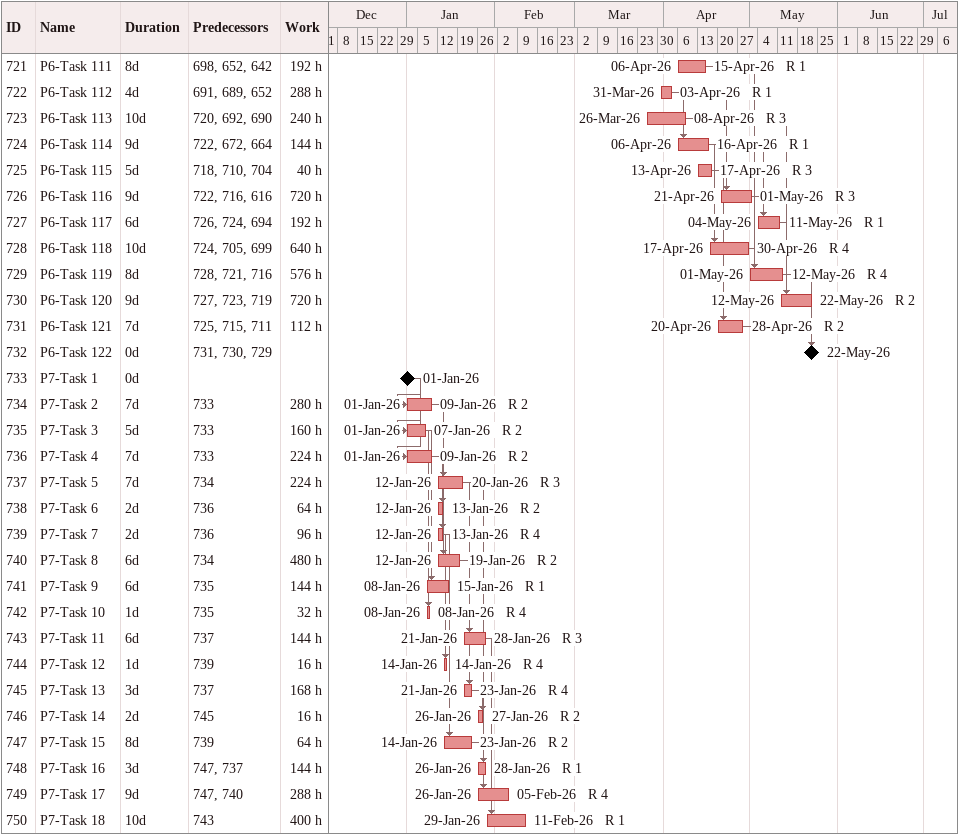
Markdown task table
| ID | Task | Duration | Start | Finish | Predecessors | Resources | Work (h) |
|---|---|---|---|---|---|---|---|
| 721 | P6-Task 111 | 8d | 2026-04-06 | 2026-04-15 | 698, 652, 642 | R 1 | 192 |
| 722 | P6-Task 112 | 4d | 2026-03-31 | 2026-04-03 | 691, 689, 652 | R 1 | 288 |
| 723 | P6-Task 113 | 10d | 2026-03-26 | 2026-04-08 | 720, 692, 690 | R 3 | 240 |
| 724 | P6-Task 114 | 9d | 2026-04-06 | 2026-04-16 | 722, 672, 664 | R 1 | 144 |
| 725 | P6-Task 115 | 5d | 2026-04-13 | 2026-04-17 | 718, 710, 704 | R 3 | 40 |
| 726 | P6-Task 116 | 9d | 2026-04-21 | 2026-05-01 | 722, 716, 616 | R 3 | 720 |
| 727 | P6-Task 117 | 6d | 2026-05-04 | 2026-05-11 | 726, 724, 694 | R 1 | 192 |
| 728 | P6-Task 118 | 10d | 2026-04-17 | 2026-04-30 | 724, 705, 699 | R 4 | 640 |
| 729 | P6-Task 119 | 8d | 2026-05-01 | 2026-05-12 | 728, 721, 716 | R 4 | 576 |
| 730 | P6-Task 120 | 9d | 2026-05-12 | 2026-05-22 | 727, 723, 719 | R 2 | 720 |
| 731 | P6-Task 121 | 7d | 2026-04-20 | 2026-04-28 | 725, 715, 711 | R 2 | 112 |
| 732 | P6-Task 122 | 0d | 2026-05-22 | 2026-05-22 | 731, 730, 729 |  |  |
| 733 | P7-Task 1 | 0d | 2026-01-01 | 2026-01-01 |  |  |  |
| 734 | P7-Task 2 | 7d | 2026-01-01 | 2026-01-09 | 733 | R 2 | 280 |
| 735 | P7-Task 3 | 5d | 2026-01-01 | 2026-01-07 | 733 | R 2 | 160 |
| 736 | P7-Task 4 | 7d | 2026-01-01 | 2026-01-09 | 733 | R 2 | 224 |
| 737 | P7-Task 5 | 7d | 2026-01-12 | 2026-01-20 | 734 | R 3 | 224 |
| 738 | P7-Task 6 | 2d | 2026-01-12 | 2026-01-13 | 736 | R 2 | 64 |
| 739 | P7-Task 7 | 2d | 2026-01-12 | 2026-01-13 | 736 | R 4 | 96 |
| 740 | P7-Task 8 | 6d | 2026-01-12 | 2026-01-19 | 734 | R 2 | 480 |
| 741 | P7-Task 9 | 6d | 2026-01-08 | 2026-01-15 | 735 | R 1 | 144 |
| 742 | P7-Task 10 | 1d | 2026-01-08 | 2026-01-08 | 735 | R 4 | 32 |
| 743 | P7-Task 11 | 6d | 2026-01-21 | 2026-01-28 | 737 | R 3 | 144 |
| 744 | P7-Task 12 | 1d | 2026-01-14 | 2026-01-14 | 739 | R 4 | 16 |
| 745 | P7-Task 13 | 3d | 2026-01-21 | 2026-01-23 | 737 | R 4 | 168 |
| 746 | P7-Task 14 | 2d | 2026-01-26 | 2026-01-27 | 745 | R 2 | 16 |
| 747 | P7-Task 15 | 8d | 2026-01-14 | 2026-01-23 | 739 | R 2 | 64 |
| 748 | P7-Task 16 | 3d | 2026-01-26 | 2026-01-28 | 747, 737 | R 1 | 144 |
| 749 | P7-Task 17 | 9d | 2026-01-26 | 2026-02-05 | 747, 740 | R 4 | 288 |
| 750 | P7-Task 18 | 10d | 2026-01-29 | 2026-02-11 | 743 | R 1 | 400 |
